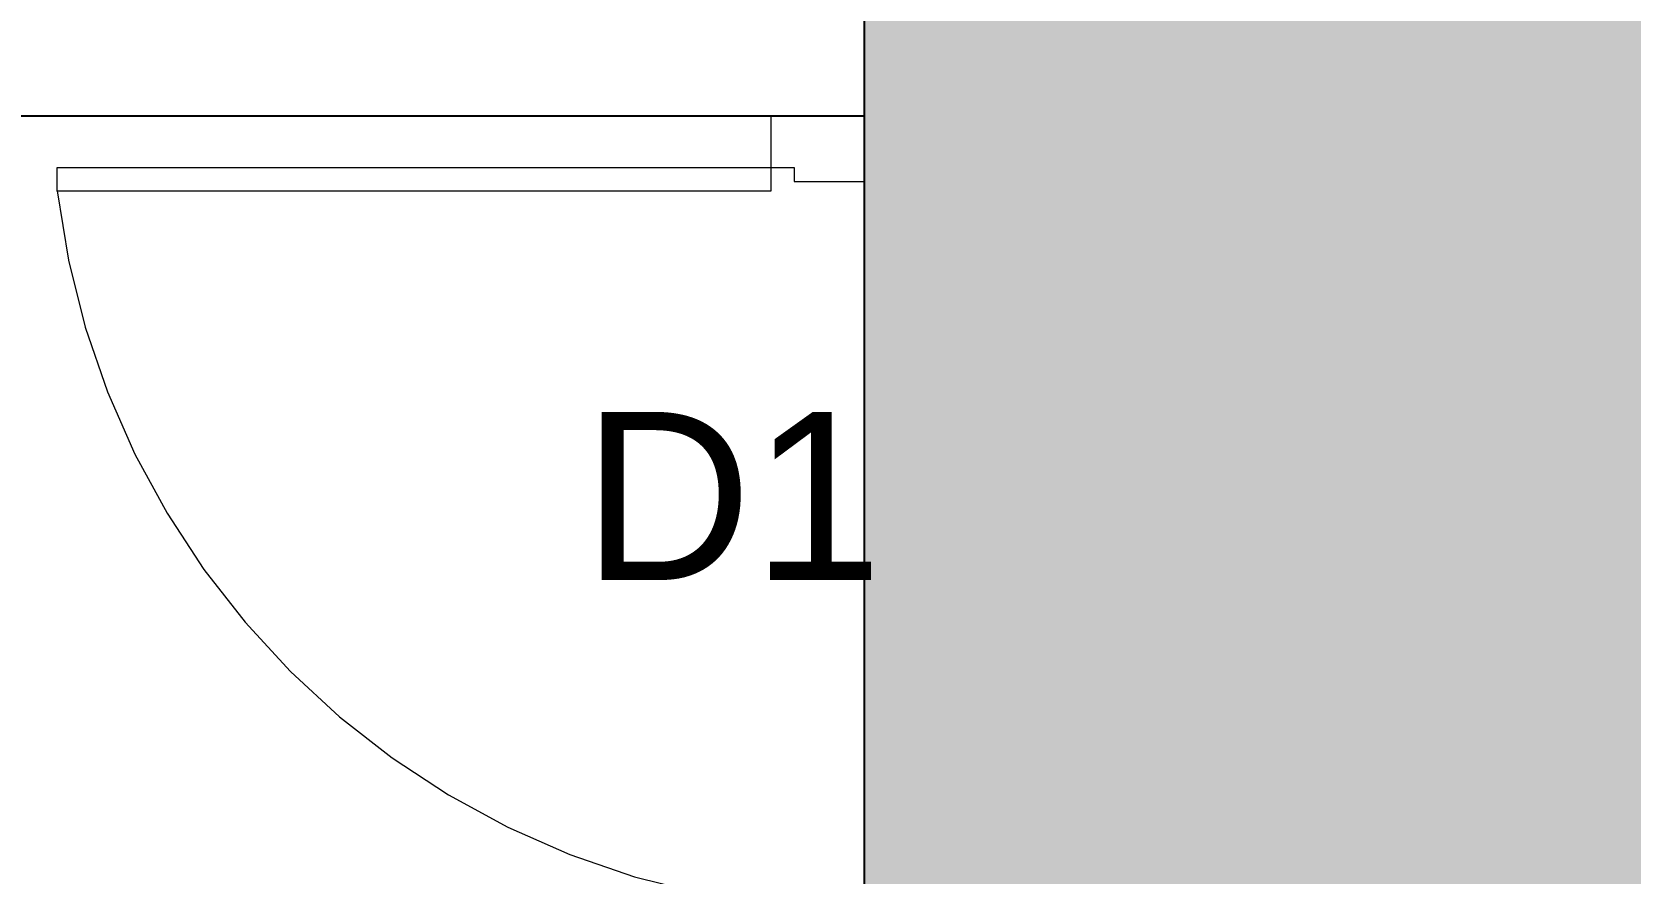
# Model space of a CAD drawing. Header units: inches. Extents: x -2903 to 3367, y -161 to 1064.
# Drawn here: x 3265.1 to 3284.12, y 172.84 to 182.85 of the extents above; entities that cross this region are included whole.
import ezdxf

# ---------------------------------------------------------------- set-up
doc = ezdxf.new("R2010")
doc.units = ezdxf.units.IN
doc.header["$MEASUREMENT"] = 0
doc.linetypes.add('ACAD_ISO03W100', pattern=[30, 12, -18])
for name, color, linetype, lineweight in [('DIMENSION', 31, 'Continuous', 25), ('door', 42, 'Continuous', 20), ('SUNSHADE', 63, 'ACAD_ISO03W100', 20)]:
    doc.layers.add(name, color=color, linetype=linetype, lineweight=lineweight)
doc.styles.get("Standard").update_dxf_attribs({"font": 'arial.ttf'})

msp = doc.modelspace()

# ---------------------------------------------------------------- hatches: boundary and pattern name
at = {"true_color": 0x636466}
h = msp.add_hatch(dxfattribs=at)
h.set_pattern_fill('ANGLE', color=251, scale=0.2)
h.set_pattern_definition([(0, (28752.0661, -97490.6267), (0, 1.397), [1.016, -0.381]), (90, (28752.0661, -97490.6267), (-1.397, 9e-17), [1.016, -0.381])])
h.paths.add_polyline_path([(3245.009, 210.848), (3245.009, 183.848), (3275.009, 183.848), (3275.009, 143.848), (3329.009, 143.848), (3329.009, 210.848)])
h.paths.add_polyline_path([(3293.079, 179.388), (3316.124, 179.388), (3316.124, 183.51), (3293.079, 183.51)], flags=24)

# ---------------------------------------------------------------- linework, layer by layer
for p, q in [((3275.009, 143.848, -204.192), (3275.009, 183.848, -204.192)), ((3245.009, 181.848, -204.192), (3275.009, 181.848, -204.192))]:
    msp.add_line(p, q)
at = {"layer": 'door'}
for p, q in [((3273.894, 181.848, -204.192), (3275.009, 181.848, -204.192)), ((3273.894, 181.848, -204.192), (3273.894, 181.234, -204.192)), ((3275.009, 181.848, -204.192), (3275.009, 181.067, -204.192)), ((3273.894, 181.234, -204.192), (3274.173, 181.234, -204.192)), ((3274.173, 181.234, -204.192), (3274.173, 181.067, -204.192)), ((3274.173, 181.067, -204.192), (3275.009, 181.067, -204.192))]:
    msp.add_line(p, q, dxfattribs=at)
at = {"layer": 'door', "elevation": -204.192}
msp.add_lwpolyline([(3273.894, 180.955), (3265.405, 180.955), (3265.405, 181.234), (3273.894, 181.234), (3273.894, 180.955)], dxfattribs=at)
at = {"layer": 'SUNSHADE'}
msp.add_arc((3275.045, 182.101, -204.192), 9.708, 186.7765, 263.1888, dxfattribs=at)

# ---------------------------------------------------------------- texts
at = {"layer": 'DIMENSION', "insert": (3271.653, 178.327, -204.192), "char_height": 2, "width": 40.00135, "attachment_point": 1}
msp.add_mtext('D1', dxfattribs=at)

doc.saveas('drawing.dxf')
